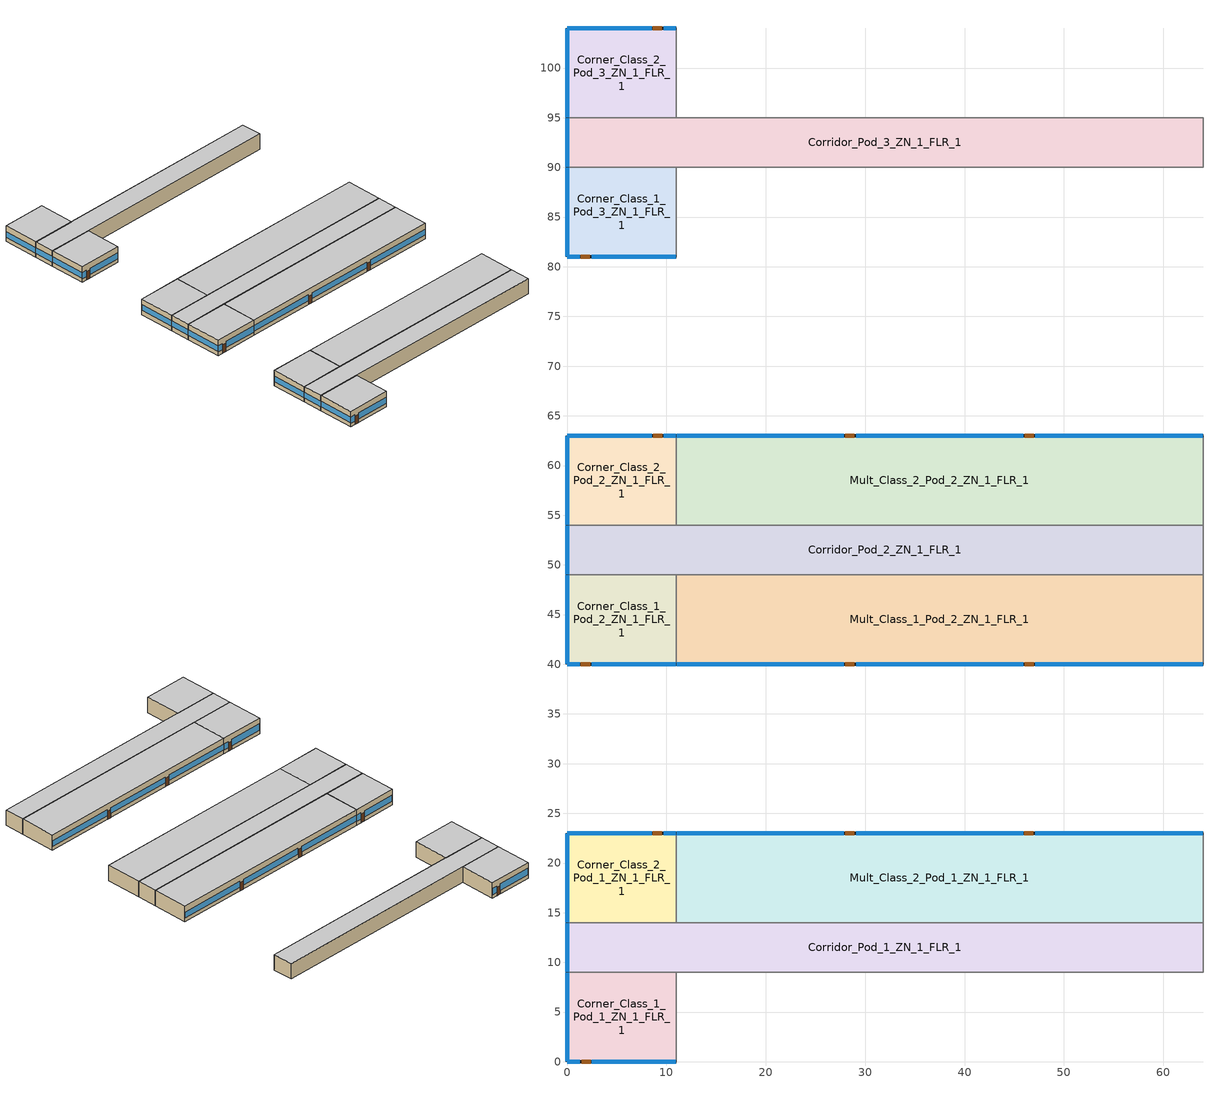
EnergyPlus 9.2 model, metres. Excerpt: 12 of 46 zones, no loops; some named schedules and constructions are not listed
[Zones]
Corner_Class_1_Pod_1_ZN_1_FLR_1
 floor ground (Corner_Class_1_Pod_1_ZN_1_FLR_1_Floor_Ffactor-en-std-replaceme-res-replaceme): 0,9 11,9 11,0 0,0 z0
 wall outside (ext-wall-en-std-replaceme-res-replaceme): 0,9 0,0 11,0 z0:4
 wall to Mult_Class_1_Pod_1_ZN_1_FLR_1 (int-wall-en-std-replaceme-res-replaceme): 11,0 11,9 z0:4
 wall to Corridor_Pod_1_ZN_1_FLR_1 (int-wall-en-std-replaceme-res-replaceme): 11,9 0,9 z0:4
 window (ext-window-en-std-replaceme): 0.05,0 1.27,0 / 2.49,0 10.95,0 z0.92:2.51; 0,8.95 0,0.05 z1.1:2.52
 door (ext-door-en-std-replaceme): 1.46,0 2.37,0 z0:2.13
 ceiling to Corner_Class_1_Pod_1_ZN_1_FLR_2 (int-ceiling-en-std-replaceme-res-replaceme): 0,0 11,0 11,9 0,9 z4
Corridor_Pod_1_ZN_1_FLR_1
 floor ground (Corridor_Pod_1_ZN_1_FLR_1_Floor_Ffactor-en-std-replaceme-res-replaceme): 0,14 64,14 64,9 0,9 z0
 wall outside (ext-wall-en-std-replaceme-res-replaceme): 0,14 0,9 z0:4
 wall to Mult_Class_1_Pod_1_ZN_1_FLR_1 (int-wall-en-std-replaceme-res-replaceme): 11,9 64,9 z0:4
 wall to Lobby_ZN_1_FLR_1 (int-wall-en-std-replaceme-res-replaceme): 64,9 64,14 z0:4
 wall to Mult_Class_2_Pod_1_ZN_1_FLR_1 (int-wall-en-std-replaceme-res-replaceme): 64,14 11,14 z0:4
 wall to Corner_Class_2_Pod_1_ZN_1_FLR_1 (int-wall-en-std-replaceme-res-replaceme): 11,14 0,14 z0:4
 window (ext-window-en-std-replaceme): 0,13.95 0,9.05 z1.1:2.53
 ceiling to Corridor_Pod_1_ZN_1_FLR_2 (int-ceiling-en-std-replaceme-res-replaceme): 0,9 64,9 64,14 0,14 z4
Corner_Class_2_Pod_1_ZN_1_FLR_1
 floor ground (Corner_Class_2_Pod_1_ZN_1_FLR_1_Floor_Ffactor-en-std-replaceme-res-replaceme): 0,23 11,23 11,14 0,14 z0
 wall outside (ext-wall-en-std-replaceme-res-replaceme): 11,23 0,23 0,14 z0:4
 wall to Mult_Class_2_Pod_1_ZN_1_FLR_1 (int-wall-en-std-replaceme-res-replaceme): 11,14 11,23 z0:4
 window (ext-window-en-std-replaceme): 0,22.95 0,14.05 z1.1:2.52; 10.95,23 9.73,23 / 8.51,23 0.05,23 z0.92:2.51
 door (ext-door-en-std-replaceme): 9.53,23 8.62,23 z0:2.13
 ceiling to Corner_Class_2_Pod_1_ZN_1_FLR_2 (int-ceiling-en-std-replaceme-res-replaceme): 0,14 11,14 11,23 0,23 z4
Mult_Class_2_Pod_1_ZN_1_FLR_1
 floor ground (Mult_Class_2_Pod_1_ZN_1_FLR_1_Floor_Ffactor-en-std-replaceme-res-replaceme): 11,23 64,23 64,14 11,14 z0
 wall outside (ext-wall-en-std-replaceme-res-replaceme): 64,23 11,23 z0:4
 wall to Main_Corridor_ZN_1_FLR_1 (int-wall-en-std-replaceme-res-replaceme): 64,14 64,23 z0:4
 window (ext-window-en-std-replaceme): 63.95,23 47.13,23 / 45.91,23 29.09,23 / 27.87,23 11.05,23 z1.03:2.5
 door (ext-door-en-std-replaceme): 46.93,23 46.01,23 / 28.91,23 28,23 z0:2.13
 ceiling to Mult_Class_2_Pod_1_ZN_1_FLR_2 (int-ceiling-en-std-replaceme-res-replaceme): 11,14 64,14 64,23 11,23 z4
Corner_Class_1_Pod_2_ZN_1_FLR_1
 floor ground (Corner_Class_1_Pod_2_ZN_1_FLR_1_Floor_Ffactor-en-std-replaceme-res-replaceme): 0,49 11,49 11,40 0,40 z0
 wall outside (ext-wall-en-std-replaceme-res-replaceme): 0,49 0,40 11,40 z0:4
 wall to Mult_Class_1_Pod_2_ZN_1_FLR_1 (int-wall-en-std-replaceme-res-replaceme): 11,40 11,49 z0:4
 wall to Corridor_Pod_2_ZN_1_FLR_1 (int-wall-en-std-replaceme-res-replaceme): 11,49 0,49 z0:4
 window (ext-window-en-std-replaceme): 0,48.95 0,40.05 z1.1:2.52; 0.05,40 1.27,40 / 2.49,40 10.95,40 z0.92:2.51
 door (ext-door-en-std-replaceme): 1.41,40 2.32,40 z0:2.13
 ceiling to Corner_Class_1_Pod_2_ZN_1_FLR_2 (int-ceiling-en-std-replaceme-res-replaceme): 0,40 11,40 11,49 0,49 z4
Mult_Class_1_Pod_2_ZN_1_FLR_1
 floor ground (Mult_Class_1_Pod_2_ZN_1_FLR_1_Floor_Ffactor-en-std-replaceme-res-replaceme): 11,49 64,49 64,40 11,40 z0
 wall outside (ext-wall-en-std-replaceme-res-replaceme): 11,40 64,40 z0:4
 wall to Main_Corridor_ZN_1_FLR_1 (int-wall-en-std-replaceme-res-replaceme): 64,40 64,49 z0:4
 wall to Corridor_Pod_2_ZN_1_FLR_1 (int-wall-en-std-replaceme-res-replaceme): 64,49 11,49 z0:4
 window (ext-window-en-std-replaceme): 11.05,40 27.87,40 / 29.09,40 45.91,40 / 47.13,40 63.95,40 z1.03:2.5
 door (ext-door-en-std-replaceme): 28,40 28.92,40 / 46.06,40 46.97,40 z0:2.13
 ceiling to Mult_Class_1_Pod_2_ZN_1_FLR_2 (int-ceiling-en-std-replaceme-res-replaceme): 11,40 64,40 64,49 11,49 z4
Corridor_Pod_2_ZN_1_FLR_1
 floor ground (Corridor_Pod_2_ZN_1_FLR_1_Floor_Ffactor-en-std-replaceme-res-replaceme): 0,54 64,54 64,49 0,49 z0
 wall outside (ext-wall-en-std-replaceme-res-replaceme): 0,54 0,49 z0:4
 wall to Main_Corridor_ZN_1_FLR_1 (int-wall-en-std-replaceme-res-replaceme): 64,49 64,54 z0:4
 wall to Mult_Class_2_Pod_2_ZN_1_FLR_1 (int-wall-en-std-replaceme-res-replaceme): 64,54 11,54 z0:4
 wall to Corner_Class_2_Pod_2_ZN_1_FLR_1 (int-wall-en-std-replaceme-res-replaceme): 11,54 0,54 z0:4
 window (ext-window-en-std-replaceme): 0,53.95 0,49.05 z1.1:2.53
 ceiling to Corridor_Pod_2_ZN_1_FLR_2 (int-ceiling-en-std-replaceme-res-replaceme): 0,49 64,49 64,54 0,54 z4
Corner_Class_2_Pod_2_ZN_1_FLR_1
 floor ground (Corner_Class_2_Pod_2_ZN_1_FLR_1_Floor_Ffactor-en-std-replaceme-res-replaceme): 0,63 11,63 11,54 0,54 z0
 wall outside (ext-wall-en-std-replaceme-res-replaceme): 11,63 0,63 0,54 z0:4
 wall to Mult_Class_2_Pod_2_ZN_1_FLR_1 (int-wall-en-std-replaceme-res-replaceme): 11,54 11,63 z0:4
 window (ext-window-en-std-replaceme): 0,62.95 0,54.05 z1.1:2.52; 10.95,63 9.73,63 / 8.51,63 0.05,63 z0.92:2.51
 door (ext-door-en-std-replaceme): 9.57,63 8.65,63 z0:2.13
 ceiling to Corner_Class_2_Pod_2_ZN_1_FLR_2 (int-ceiling-en-std-replaceme-res-replaceme): 0,54 11,54 11,63 0,63 z4
Mult_Class_2_Pod_2_ZN_1_FLR_1
 floor ground (Mult_Class_2_Pod_2_ZN_1_FLR_1_Floor_Ffactor-en-std-replaceme-res-replaceme): 11,63 64,63 64,54 11,54 z0
 wall outside (ext-wall-en-std-replaceme-res-replaceme): 64,63 11,63 z0:4
 wall to Main_Corridor_ZN_1_FLR_1 (int-wall-en-std-replaceme-res-replaceme): 64,54 64,63 z0:4
 window (ext-window-en-std-replaceme): 63.95,63 47.13,63 / 27.87,63 11.05,63 / 45.91,63 29.09,63 z1.03:2.5
 door (ext-door-en-std-replaceme): 46.97,63 46.06,63 / 28.89,63 27.98,63 z0:2.13
 ceiling to Mult_Class_2_Pod_2_ZN_1_FLR_2 (int-ceiling-en-std-replaceme-res-replaceme): 11,54 64,54 64,63 11,63 z4
Corner_Class_1_Pod_3_ZN_1_FLR_1
 floor ground (Corner_Class_1_Pod_3_ZN_1_FLR_1_Floor_Ffactor-en-std-replaceme-res-replaceme): 0,90 11,90 11,81 0,81 z0
 wall outside (ext-wall-en-std-replaceme-res-replaceme): 0,90 0,81 11,81 z0:4
 wall to Mult_Class_1_Pod_3_ZN_1_FLR_1 (int-wall-en-std-replaceme-res-replaceme): 11,81 11,90 z0:4
 wall to Corridor_Pod_3_ZN_1_FLR_1 (int-wall-en-std-replaceme-res-replaceme): 11,90 0,90 z0:4
 window (ext-window-en-std-replaceme): 0,89.95 0,81.05 z1.1:2.52; 0.05,81 1.27,81 / 2.49,81 10.95,81 z0.92:2.51
 door (ext-door-en-std-replaceme): 1.4,81 2.31,81 z0:2.13
 ceiling to Corner_Class_1_Pod_3_ZN_1_FLR_2 (int-ceiling-en-std-replaceme-res-replaceme): 0,81 11,81 11,90 0,90 z4
Corridor_Pod_3_ZN_1_FLR_1
 floor ground (Corridor_Pod_3_ZN_1_FLR_1_Floor_Ffactor-en-std-replaceme-res-replaceme): 0,95 64,95 64,90 0,90 z0
 wall outside (ext-wall-en-std-replaceme-res-replaceme): 0,95 0,90 z0:4
 wall to Mult_Class_1_Pod_3_ZN_1_FLR_1 (int-wall-en-std-replaceme-res-replaceme): 11,90 64,90 z0:4
 wall to Bathrooms_ZN_1_FLR_1 (int-wall-en-std-replaceme-res-replaceme): 64,90 64,95 z0:4
 wall to Mult_Class_2_Pod_3_ZN_1_FLR_1 (int-wall-en-std-replaceme-res-replaceme): 64,95 11,95 z0:4
 wall to Corner_Class_2_Pod_3_ZN_1_FLR_1 (int-wall-en-std-replaceme-res-replaceme): 11,95 0,95 z0:4
 window (ext-window-en-std-replaceme): 0,94.95 0,90.05 z1.1:2.53
 ceiling to Corridor_Pod_3_ZN_1_FLR_2 (int-ceiling-en-std-replaceme-res-replaceme): 0,90 64,90 64,95 0,95 z4
Corner_Class_2_Pod_3_ZN_1_FLR_1
 floor ground (Corner_Class_2_Pod_3_ZN_1_FLR_1_Floor_Ffactor-en-std-replaceme-res-replaceme): 0,104 11,104 11,95 0,95 z0
 wall outside (ext-wall-en-std-replaceme-res-replaceme): 11,104 0,104 0,95 z0:4
 wall to Mult_Class_2_Pod_3_ZN_1_FLR_1 (int-wall-en-std-replaceme-res-replaceme): 11,95 11,104 z0:4
 window (ext-window-en-std-replaceme): 0,103.95 0,95.05 z1.1:2.52; 10.95,104 9.73,104 / 8.51,104 0.05,104 z0.92:2.51
 door (ext-door-en-std-replaceme): 9.55,104 8.64,104 z0:2.13
 ceiling to Corner_Class_2_Pod_3_ZN_1_FLR_2 (int-ceiling-en-std-replaceme-res-replaceme): 0,95 11,95 11,104 0,104 z4
[Building]
SchoolSecondary-en-standard-RES0: North Axis=0; Terrain=City; Loads Convergence Tolerance Value=0.04; Temperature Convergence Tolerance Value=0.2; Solar Distribution=FullInteriorAndExterior; Maximum Number of Warmup Days=25; Minimum Number of Warmup Days=6
[Site:Location]
New.York-John.F.Kennedy.Intl.AP_NY_USA WMO=744860: Latitude=40.66; Longitude=-73.8; Time Zone=-5; Elevation=7
[SizingPeriod:DesignDay] Day of Month=21; DryBulb Temperature Range Modifier Type=DefaultMultipliers; Humidity Condition Type=Wetbulb; Barometric Pressure=101241; Rain Indicator=No; Snow Indicator=No; Daylight Saving Time Indicator=No
Name | Month | Day Type | Maximum DryBulb Temperature | Daily DryBulb Temperature Range | Wetbulb or DewPoint at Maximum DryBulb | Wind Speed | Wind Direction | Solar Model Indicator | Sky Clearness | ASHRAE Clear Sky Optical Depth for Beam Irradiance taub | ASHRAE Clear Sky Optical Depth for Diffuse Irradiance taud
New.York-John.F.Kennedy.Intl.AP_NY_USA Ann Htg 99.6% Condns DB | 1 | WinterDesignDay | -10.7 | 0 | -10.7 | 7.5 | 320 | ASHRAEClearSky | 0
New.York-John.F.Kennedy.Intl.AP_NY_USA Ann Clg .4% Condns DB=>MWB | 7 | SummerDesignDay | 32.1 | 7.4 | 23.1 | 5.6 | 230 | ASHRAETau |  | 0.541 | 1.8
[Site:GroundTemperature:FCfactorMethod]
January Ground Temperature=14; February Ground Temperature=7.3; March Ground Temperature=3.3; April Ground Temperature=1.2; May Ground Temperature=-0.2; June Ground Temperature=5.6; July Ground Temperature=10.9; August Ground Temperature=16.1; September Ground Temperature=21.7; October Ground Temperature=25; November Ground Temperature=24.8; December Ground Temperature=19.9
[Site:WaterMainsTemperature]
Calculation Method=CORRELATION; Annual Average Outdoor Air Temperature=12.4667; Maximum Difference In Monthly Average Outdoor Air Temperatures=25.2
[Material]
Std Wood 6inch-en-efficient: Roughness=MediumSmooth; Thickness=0.15; Conductivity=0.12; Density=540; Specific Heat=1210; Thermal Absorptance=0.9; Solar Absorptance=0.7; Visible Absorptance=0.7
[Construction]
InteriorFurnishings: Std Wood 6inch-en-efficient
[Zone] Type=1; Multiplier=1; Ceiling Height=4; Floor Area=autocalculate; Part of Total Floor Area=Yes
Name | Volume
Corner_Class_1_Pod_1_ZN_1_FLR_1; Corner_Class_2_Pod_1_ZN_1_FLR_1; Corner_Class_1_Pod_2_ZN_1_FLR_1; Corner_Class_2_Pod_2_ZN_1_FLR_1; Corner_Class_1_Pod_3_ZN_1_FLR_1; Corner_Class_2_Pod_3_ZN_1_FLR_1 | 396
Corridor_Pod_1_ZN_1_FLR_1; Corridor_Pod_2_ZN_1_FLR_1; Corridor_Pod_3_ZN_1_FLR_1 | 1280
Mult_Class_2_Pod_1_ZN_1_FLR_1; Mult_Class_1_Pod_2_ZN_1_FLR_1; Mult_Class_2_Pod_2_ZN_1_FLR_1 | 1908
[InternalMass] Construction=InteriorFurnishings
Name | Zone or ZoneList | Surface Area
Corner_Class_1_Pod_1_ZN_1_FLR_1_InternalMass_1 | Corner_Class_1_Pod_1_ZN_1_FLR_1 | 198
Corridor_Pod_1_ZN_1_FLR_1_InternalMass_1 | Corridor_Pod_1_ZN_1_FLR_1 | 640
Corner_Class_2_Pod_1_ZN_1_FLR_1_InternalMass_1 | Corner_Class_2_Pod_1_ZN_1_FLR_1 | 198
Mult_Class_2_Pod_1_ZN_1_FLR_1_InternalMass_1 | Mult_Class_2_Pod_1_ZN_1_FLR_1 | 954
Corner_Class_1_Pod_2_ZN_1_FLR_1_InternalMass_1 | Corner_Class_1_Pod_2_ZN_1_FLR_1 | 198
Mult_Class_1_Pod_2_ZN_1_FLR_1_InternalMass_1 | Mult_Class_1_Pod_2_ZN_1_FLR_1 | 954
Corridor_Pod_2_ZN_1_FLR_1_InternalMass_1 | Corridor_Pod_2_ZN_1_FLR_1 | 640
Corner_Class_2_Pod_2_ZN_1_FLR_1_InternalMass_1 | Corner_Class_2_Pod_2_ZN_1_FLR_1 | 198
Mult_Class_2_Pod_2_ZN_1_FLR_1_InternalMass_1 | Mult_Class_2_Pod_2_ZN_1_FLR_1 | 954
Corner_Class_1_Pod_3_ZN_1_FLR_1_InternalMass_1 | Corner_Class_1_Pod_3_ZN_1_FLR_1 | 198
Corridor_Pod_3_ZN_1_FLR_1_InternalMass_1 | Corridor_Pod_3_ZN_1_FLR_1 | 640
Corner_Class_2_Pod_3_ZN_1_FLR_1_InternalMass_1 | Corner_Class_2_Pod_3_ZN_1_FLR_1 | 198
[People] Number of People Schedule=BLDG_OCC_SCH; Fraction Radiant=0.3; Sensible Heat Fraction=AUTOCALCULATE; Activity Level Schedule=ACTIVITY_SCH; Enable ASHRAE 55 Comfort Warnings=No; Mean Radiant Temperature Calculation Type=ZoneAveraged; Work Efficiency Schedule=WORK_EFF_SCH; Clothing Insulation Calculation Method=ClothingInsulationSchedule; Clothing Insulation Schedule=CLOTHING_SCH; Air Velocity Schedule=AIR_VELO_SCH; Thermal Comfort Model 1 Type=FANGER
Name | Zone or ZoneList | Number of People Calculation Method | Zone Floor Area per Person
Corner_Class_1_Pod_1_ZN_1_FLR_1 | Corner_Class_1_Pod_1_ZN_1_FLR_1 | Area/Person | 2.654
Corridor_Pod_1_ZN_1_FLR_1 | Corridor_Pod_1_ZN_1_FLR_1 | People
Corner_Class_2_Pod_1_ZN_1_FLR_1 | Corner_Class_2_Pod_1_ZN_1_FLR_1 | Area/Person | 2.654
Mult_Class_2_Pod_1_ZN_1_FLR_1 | Mult_Class_2_Pod_1_ZN_1_FLR_1 | Area/Person | 2.654
Corner_Class_1_Pod_2_ZN_1_FLR_1 | Corner_Class_1_Pod_2_ZN_1_FLR_1 | Area/Person | 2.654
Mult_Class_1_Pod_2_ZN_1_FLR_1 | Mult_Class_1_Pod_2_ZN_1_FLR_1 | Area/Person | 2.654
Corridor_Pod_2_ZN_1_FLR_1 | Corridor_Pod_2_ZN_1_FLR_1 | People
Corner_Class_2_Pod_2_ZN_1_FLR_1 | Corner_Class_2_Pod_2_ZN_1_FLR_1 | Area/Person | 2.654
Mult_Class_2_Pod_2_ZN_1_FLR_1 | Mult_Class_2_Pod_2_ZN_1_FLR_1 | Area/Person | 2.654
Corner_Class_1_Pod_3_ZN_1_FLR_1 | Corner_Class_1_Pod_3_ZN_1_FLR_1 | Area/Person | 2.654
Corridor_Pod_3_ZN_1_FLR_1 | Corridor_Pod_3_ZN_1_FLR_1 | People
Corner_Class_2_Pod_3_ZN_1_FLR_1 | Corner_Class_2_Pod_3_ZN_1_FLR_1 | Area/Person | 2.654
[Lights] Design Level Calculation Method=Watts/Area; Return Air Fraction=0; Fraction Radiant=0.37; Fraction Visible=0.2; Fraction Replaceable=1; EndUse Subcategory=LightsWired; Return Air Fraction Calculated from Plenum Temperature=No
Name | Zone or ZoneList | Schedule | Watts per Zone Floor Area
Corner_Class_1_Pod_1_ZN_1_FLR_1_Lights | Corner_Class_1_Pod_1_ZN_1_FLR_1 | BLDG_LIGHT_CLASSROOM_SCH | 7.64238
Corridor_Pod_1_ZN_1_FLR_1_Lights | Corridor_Pod_1_ZN_1_FLR_1 | BLDG_LIGHT_CORRIDOR_SCH | 4.4132
Corner_Class_2_Pod_1_ZN_1_FLR_1_Lights | Corner_Class_2_Pod_1_ZN_1_FLR_1 | BLDG_LIGHT_CLASSROOM_SCH | 7.64238
Mult_Class_2_Pod_1_ZN_1_FLR_1_Lights | Mult_Class_2_Pod_1_ZN_1_FLR_1 | BLDG_LIGHT_CLASSROOM_SCH | 7.64238
Corner_Class_1_Pod_2_ZN_1_FLR_1_Lights | Corner_Class_1_Pod_2_ZN_1_FLR_1 | BLDG_LIGHT_CLASSROOM_SCH | 7.64238
Mult_Class_1_Pod_2_ZN_1_FLR_1_Lights | Mult_Class_1_Pod_2_ZN_1_FLR_1 | BLDG_LIGHT_CLASSROOM_SCH | 7.64238
Corridor_Pod_2_ZN_1_FLR_1_Lights | Corridor_Pod_2_ZN_1_FLR_1 | BLDG_LIGHT_CORRIDOR_SCH | 4.4132
Corner_Class_2_Pod_2_ZN_1_FLR_1_Lights | Corner_Class_2_Pod_2_ZN_1_FLR_1 | BLDG_LIGHT_CLASSROOM_SCH | 7.64238
Mult_Class_2_Pod_2_ZN_1_FLR_1_Lights | Mult_Class_2_Pod_2_ZN_1_FLR_1 | BLDG_LIGHT_CLASSROOM_SCH | 7.64238
Corner_Class_1_Pod_3_ZN_1_FLR_1_Lights | Corner_Class_1_Pod_3_ZN_1_FLR_1 | BLDG_LIGHT_CLASSROOM_SCH | 7.64238
Corridor_Pod_3_ZN_1_FLR_1_Lights | Corridor_Pod_3_ZN_1_FLR_1 | BLDG_LIGHT_CORRIDOR_SCH | 4.4132
Corner_Class_2_Pod_3_ZN_1_FLR_1_Lights | Corner_Class_2_Pod_3_ZN_1_FLR_1 | BLDG_LIGHT_CLASSROOM_SCH | 7.64238
[ElectricEquipment] Schedule=BLDG_EQUIP_SCH; Design Level Calculation Method=EquipmentLevel; Fraction Latent=0; Fraction Radiant=0.5; Fraction Lost=0; EndUse Subcategory=MiscPlug
Name | Zone or ZoneList | Design Level
Corner_Class_1_Pod_1_ZN_1_FLR_1_PlugMisc_Equip | Corner_Class_1_Pod_1_ZN_1_FLR_1 | 990
Corridor_Pod_1_ZN_1_FLR_1_PlugMisc_Equip | Corridor_Pod_1_ZN_1_FLR_1 | 1280
Corner_Class_2_Pod_1_ZN_1_FLR_1_PlugMisc_Equip | Corner_Class_2_Pod_1_ZN_1_FLR_1 | 990
Mult_Class_2_Pod_1_ZN_1_FLR_1_PlugMisc_Equip | Mult_Class_2_Pod_1_ZN_1_FLR_1 | 4770
Corner_Class_1_Pod_2_ZN_1_FLR_1_PlugMisc_Equip | Corner_Class_1_Pod_2_ZN_1_FLR_1 | 990
Mult_Class_1_Pod_2_ZN_1_FLR_1_PlugMisc_Equip | Mult_Class_1_Pod_2_ZN_1_FLR_1 | 4770
Corridor_Pod_2_ZN_1_FLR_1_PlugMisc_Equip | Corridor_Pod_2_ZN_1_FLR_1 | 1280
Corner_Class_2_Pod_2_ZN_1_FLR_1_PlugMisc_Equip | Corner_Class_2_Pod_2_ZN_1_FLR_1 | 990
Mult_Class_2_Pod_2_ZN_1_FLR_1_PlugMisc_Equip | Mult_Class_2_Pod_2_ZN_1_FLR_1 | 4770
Corner_Class_1_Pod_3_ZN_1_FLR_1_PlugMisc_Equip | Corner_Class_1_Pod_3_ZN_1_FLR_1 | 990
Corridor_Pod_3_ZN_1_FLR_1_PlugMisc_Equip | Corridor_Pod_3_ZN_1_FLR_1 | 1280
Corner_Class_2_Pod_3_ZN_1_FLR_1_PlugMisc_Equip | Corner_Class_2_Pod_3_ZN_1_FLR_1 | 990
[Daylighting:Controls] Daylighting Method=SplitFlux; Lighting Control Type=Continuousoff; Minimum Input Power Fraction for Continuous or ContinuousOff Dimming Control=0.2; Minimum Light Output Fraction for Continuous or ContinuousOff Dimming Control=0.2; Number of Stepped Control Steps=3; Probability Lighting will be Reset When Needed in Manual Stepped Control=1; Maximum Allowable Discomfort Glare Index=22; Illuminance Setpoint at Reference Point 1=377; Illuminance Setpoint at Reference Point 2=377
Name | Zone | Glare Calculation Daylighting Reference Point | Glare Calculation Azimuth Angle of View Direction Clockwise from Zone yAxis | Daylighting Reference Point 1 | Fraction of Zone Controlled by Reference Point 1 | Daylighting Reference Point 2 | Fraction of Zone Controlled by Reference Point 2
Corner_Class_1_Pod_1_ZN_1_FLR_1_DaylCtrl | Corner_Class_1_Pod_1_ZN_1_FLR_1 | Corner_Class_1_Pod_1_ZN_1_FLR_1_DaylRefPt1 | 180 | Corner_Class_1_Pod_1_ZN_1_FLR_1_DaylRefPt1 | 0.56 | Corner_Class_1_Pod_1_ZN_1_FLR_1_DaylRefPt2 | 0.2
Corner_Class_2_Pod_1_ZN_1_FLR_1_DaylCtrl | Corner_Class_2_Pod_1_ZN_1_FLR_1 | Corner_Class_2_Pod_1_ZN_1_FLR_1_DaylRefPt1 | 270 | Corner_Class_2_Pod_1_ZN_1_FLR_1_DaylRefPt1 | 0.56 | Corner_Class_2_Pod_1_ZN_1_FLR_1_DaylRefPt2 | 0.2
Mult_Class_2_Pod_1_ZN_1_FLR_1_DaylCtrl | Mult_Class_2_Pod_1_ZN_1_FLR_1 | Mult_Class_2_Pod_1_ZN_1_FLR_1_DaylRefPt1 | 0 | Mult_Class_2_Pod_1_ZN_1_FLR_1_DaylRefPt1 | 0.28 | Mult_Class_2_Pod_1_ZN_1_FLR_1_DaylRefPt2 | 0.28
Corner_Class_1_Pod_2_ZN_1_FLR_1_DaylCtrl | Corner_Class_1_Pod_2_ZN_1_FLR_1 | Corner_Class_1_Pod_2_ZN_1_FLR_1_DaylRefPt1 | 180 | Corner_Class_1_Pod_2_ZN_1_FLR_1_DaylRefPt1 | 0.56 | Corner_Class_1_Pod_2_ZN_1_FLR_1_DaylRefPt2 | 0.2
Mult_Class_1_Pod_2_ZN_1_FLR_1_DaylCtrl | Mult_Class_1_Pod_2_ZN_1_FLR_1 | Mult_Class_1_Pod_2_ZN_1_FLR_1_DaylRefPt1 | 180 | Mult_Class_1_Pod_2_ZN_1_FLR_1_DaylRefPt1 | 0.28 | Mult_Class_1_Pod_2_ZN_1_FLR_1_DaylRefPt2 | 0.28
Corner_Class_2_Pod_2_ZN_1_FLR_1_DaylCtrl | Corner_Class_2_Pod_2_ZN_1_FLR_1 | Corner_Class_2_Pod_2_ZN_1_FLR_1_DaylRefPt1 | 270 | Corner_Class_2_Pod_2_ZN_1_FLR_1_DaylRefPt1 | 0.56 | Corner_Class_2_Pod_2_ZN_1_FLR_1_DaylRefPt2 | 0.2
Mult_Class_2_Pod_2_ZN_1_FLR_1_DaylCtrl | Mult_Class_2_Pod_2_ZN_1_FLR_1 | Mult_Class_2_Pod_2_ZN_1_FLR_1_DaylRefPt1 | 0 | Mult_Class_2_Pod_2_ZN_1_FLR_1_DaylRefPt1 | 0.28 | Mult_Class_2_Pod_2_ZN_1_FLR_1_DaylRefPt2 | 0.28
Corner_Class_1_Pod_3_ZN_1_FLR_1_DaylCtrl | Corner_Class_1_Pod_3_ZN_1_FLR_1 | Corner_Class_1_Pod_3_ZN_1_FLR_1_DaylRefPt1 | 180 | Corner_Class_1_Pod_3_ZN_1_FLR_1_DaylRefPt1 | 0.56 | Corner_Class_1_Pod_3_ZN_1_FLR_1_DaylRefPt2 | 0.2
Corner_Class_2_Pod_3_ZN_1_FLR_1_DaylCtrl | Corner_Class_2_Pod_3_ZN_1_FLR_1 | Corner_Class_2_Pod_3_ZN_1_FLR_1_DaylRefPt1 | 270 | Corner_Class_2_Pod_3_ZN_1_FLR_1_DaylRefPt1 | 0.56 | Corner_Class_2_Pod_3_ZN_1_FLR_1_DaylRefPt2 | 0.2
[ZoneInfiltration:DesignFlowRate] Schedule=INFIL_SCH_PNNL; Design Flow Rate Calculation Method=Flow/ExteriorArea; Flow per Exterior Surface Area=0.00056896; Constant Term Coefficient=0; Temperature Term Coefficient=0; Velocity Term Coefficient=0.224; Velocity Squared Term Coefficient=0
Name | Zone or ZoneList
Corner_Class_1_Pod_1_ZN_1_FLR_1_Infiltration | Corner_Class_1_Pod_1_ZN_1_FLR_1
Corridor_Pod_1_ZN_1_FLR_1_Infiltration | Corridor_Pod_1_ZN_1_FLR_1
Corner_Class_2_Pod_1_ZN_1_FLR_1_Infiltration | Corner_Class_2_Pod_1_ZN_1_FLR_1
Mult_Class_2_Pod_1_ZN_1_FLR_1_Infiltration | Mult_Class_2_Pod_1_ZN_1_FLR_1
Corner_Class_1_Pod_2_ZN_1_FLR_1_Infiltration | Corner_Class_1_Pod_2_ZN_1_FLR_1
Mult_Class_1_Pod_2_ZN_1_FLR_1_Infiltration | Mult_Class_1_Pod_2_ZN_1_FLR_1
Corridor_Pod_2_ZN_1_FLR_1_Infiltration | Corridor_Pod_2_ZN_1_FLR_1
Corner_Class_2_Pod_2_ZN_1_FLR_1_Infiltration | Corner_Class_2_Pod_2_ZN_1_FLR_1
Mult_Class_2_Pod_2_ZN_1_FLR_1_Infiltration | Mult_Class_2_Pod_2_ZN_1_FLR_1
Corner_Class_1_Pod_3_ZN_1_FLR_1_Infiltration | Corner_Class_1_Pod_3_ZN_1_FLR_1
Corridor_Pod_3_ZN_1_FLR_1_Infiltration | Corridor_Pod_3_ZN_1_FLR_1
Corner_Class_2_Pod_3_ZN_1_FLR_1_Infiltration | Corner_Class_2_Pod_3_ZN_1_FLR_1
[Exterior:Lights] Control Option=AstronomicalClock; EndUse Subcategory=General
Name | Schedule | Design Level
Exterior_Lights_a | Exterior_lighting_schedule_a | 441.8
Exterior_Lights_b | Exterior_lighting_schedule_b_2016 | 2994.5
Exterior_Lights_c | Exterior_lighting_schedule_c_2016 | 2973.7
[HVACTemplate:Thermostat]
Name | Heating Setpoint Schedule | Cooling Setpoint Schedule
dual_thermostat_Corner_Class_1_Pod_1_ZN_1_FLR_1; dual_thermostat_Corner_Class_1_Pod_1_ZN_1_FLR_2; dual_thermostat_Mult_Class_1_Pod_1_ZN_1_FLR_1; dual_thermostat_Mult_Class_1_Pod_1_ZN_1_FLR_2; dual_thermostat_Corridor_Pod_1_ZN_1_FLR_1; dual_thermostat_Corridor_Pod_1_ZN_1_FLR_2; dual_thermostat_Corner_Class_2_Pod_1_ZN_1_FLR_1; dual_thermostat_Corner_Class_2_Pod_1_ZN_1_FLR_2; dual_thermostat_Mult_Class_2_Pod_1_ZN_1_FLR_1; dual_thermostat_Mult_Class_2_Pod_1_ZN_1_FLR_2; dual_thermostat_Corner_Class_1_Pod_2_ZN_1_FLR_1; dual_thermostat_Corner_Class_1_Pod_2_ZN_1_FLR_2; dual_thermostat_Mult_Class_1_Pod_2_ZN_1_FLR_1; dual_thermostat_Mult_Class_1_Pod_2_ZN_1_FLR_2; dual_thermostat_Corridor_Pod_2_ZN_1_FLR_1; dual_thermostat_Corridor_Pod_2_ZN_1_FLR_2; dual_thermostat_Corner_Class_2_Pod_2_ZN_1_FLR_1; dual_thermostat_Corner_Class_2_Pod_2_ZN_1_FLR_2; dual_thermostat_Mult_Class_2_Pod_2_ZN_1_FLR_1; dual_thermostat_Mult_Class_2_Pod_2_ZN_1_FLR_2; dual_thermostat_Corner_Class_1_Pod_3_ZN_1_FLR_1; dual_thermostat_Corner_Class_1_Pod_3_ZN_1_FLR_2; dual_thermostat_Mult_Class_1_Pod_3_ZN_1_FLR_1; dual_thermostat_Mult_Class_1_Pod_3_ZN_1_FLR_2; dual_thermostat_Corridor_Pod_3_ZN_1_FLR_1; dual_thermostat_Corridor_Pod_3_ZN_1_FLR_2; dual_thermostat_Corner_Class_2_Pod_3_ZN_1_FLR_1; dual_thermostat_Corner_Class_2_Pod_3_ZN_1_FLR_2; dual_thermostat_Mult_Class_2_Pod_3_ZN_1_FLR_1; dual_thermostat_Mult_Class_2_Pod_3_ZN_1_FLR_2; dual_thermostat_Main_Corridor_ZN_1_FLR_1; dual_thermostat_Main_Corridor_ZN_1_FLR_2; dual_thermostat_Lobby_ZN_1_FLR_1; dual_thermostat_Lobby_ZN_1_FLR_2; dual_thermostat_Gym_ZN_1_FLR_1; dual_thermostat_Aux_Gym_ZN_1_FLR_1; dual_thermostat_Auditorium_ZN_1_FLR_1; dual_thermostat_Kitchen_ZN_1_FLR_1; dual_thermostat_LIBRARY_MEDIA_CENTER_ZN_1_FLR_2; dual_thermostat_Cafeteria_ZN_1_FLR_1 | HTGSETP_SCH_YES_OPTIMUM | CLGSETP_SCH_YES_OPTIMUM
dual_thermostat_Bathrooms_ZN_1_FLR_1; dual_thermostat_Bathrooms_ZN_1_FLR_2; dual_thermostat_Mech_ZN_1_FLR_1; dual_thermostat_Mech_ZN_1_FLR_2 | HTGSETP_SCH_Setback | CLGSETP_SCH_setup
dual_thermostat_Offices_ZN_1_FLR_1; dual_thermostat_Offices_ZN_1_FLR_2 | HTGSETP_SCH_YES_OPTIMUM_w_SB | CLGSETP_SCH_YES_OPTIMUM_w_SB
[HVACTemplate:Zone:IdealLoadsAirSystem] System Availability Schedule=ALWAYS_ON; Maximum Heating Supply Air Temperature=40; Minimum Cooling Supply Air Temperature=12.8; Maximum Heating Supply Air Humidity Ratio=0.008; Minimum Cooling Supply Air Humidity Ratio=0.0085; Heating Limit=LimitFlowRateAndCapacity; Maximum Heating Air Flow Rate=autosize; Maximum Sensible Heating Capacity=autosize; Cooling Limit=LimitFlowRateAndCapacity; Maximum Cooling Air Flow Rate=autosize; Maximum Total Cooling Capacity=autosize; Heating Availability Schedule=ALWAYS_ON; Cooling Availability Schedule=ALWAYS_ON; Dehumidification Control Type=None; Cooling Sensible Heat Ratio=0.7; Humidification Control Type=None; Humidification Setpoint=65; Outdoor Air Method=Flow/Area; Outdoor Air Flow Rate per Person=0.00944; Outdoor Air Flow Rate per Zone=0; Demand Controlled Ventilation Type=None; Outdoor Air Economizer Type=DifferentialEnthalpy; Heat Recovery Type=None; Sensible Heat Recovery Effectiveness=0.7; Latent Heat Recovery Effectiveness=0.65
Name | Template Thermostat | Outdoor Air Flow Rate per Zone Floor Area
Corner_Class_1_Pod_1_ZN_1_FLR_1 | dual_thermostat_Corner_Class_1_Pod_1_ZN_1_FLR_1 | 0.00238745
Corridor_Pod_1_ZN_1_FLR_1 | dual_thermostat_Corridor_Pod_1_ZN_1_FLR_1 | 0.000304781
Corner_Class_2_Pod_1_ZN_1_FLR_1 | dual_thermostat_Corner_Class_2_Pod_1_ZN_1_FLR_1 | 0.00238745
Mult_Class_2_Pod_1_ZN_1_FLR_1 | dual_thermostat_Mult_Class_2_Pod_1_ZN_1_FLR_1 | 0.00238745
Corner_Class_1_Pod_2_ZN_1_FLR_1 | dual_thermostat_Corner_Class_1_Pod_2_ZN_1_FLR_1 | 0.00238745
Mult_Class_1_Pod_2_ZN_1_FLR_1 | dual_thermostat_Mult_Class_1_Pod_2_ZN_1_FLR_1 | 0.00238745
Corridor_Pod_2_ZN_1_FLR_1 | dual_thermostat_Corridor_Pod_2_ZN_1_FLR_1 | 0.000304781
Corner_Class_2_Pod_2_ZN_1_FLR_1 | dual_thermostat_Corner_Class_2_Pod_2_ZN_1_FLR_1 | 0.00238745
Mult_Class_2_Pod_2_ZN_1_FLR_1 | dual_thermostat_Mult_Class_2_Pod_2_ZN_1_FLR_1 | 0.00238745
Corner_Class_1_Pod_3_ZN_1_FLR_1 | dual_thermostat_Corner_Class_1_Pod_3_ZN_1_FLR_1 | 0.00238745
Corridor_Pod_3_ZN_1_FLR_1 | dual_thermostat_Corridor_Pod_3_ZN_1_FLR_1 | 0.000304781
Corner_Class_2_Pod_3_ZN_1_FLR_1 | dual_thermostat_Corner_Class_2_Pod_3_ZN_1_FLR_1 | 0.00238745
[EnergyManagementSystem:Sensor]
Name | OutputVariable or OutputMeter | OutputVariable or OutputMeter Index Key
Facility_Int_LTG | InteriorLights:Electricity
OAT_F | Site Outdoor Air Drybulb Temperature
OAT | Site Outdoor Air Drybulb Temperature | Environment
ActualOccupancy | Schedule Value | Offices Binary Occupancy
cCL1_Pod_1_ZN_1_FLR_1_LSr | Zone Lights Electric Power | Corner_Class_1_Pod_1_ZN_1_FLR_1
cCL1_Pod_1_ZN_1_FLR_1_OSr; cPOD1_ZN_1_FLR_1_OSr; cPOD2_ZN_1_FLR_1_OSr; cPOD3_ZN_1_FLR_1_OSr; Main_Corridor_ZN_1_FLR_1_OSr; Lobby_ZN_1_FLR_1_OSr; Mech_ZN_1_FLR_1_OSr; BATHROOMS_ZN_1_FLR_1_OSr | People Occupant Count | Corner_Class_1_Pod_1_ZN_1_FLR_1
cPOD1_ZN_1_FLR_1_LSr | Zone Lights Electric Power | Corridor_Pod_1_ZN_1_FLR_1
cCL2_Pod_1_ZN_1_FLR_1_LSr | Zone Lights Electric Power | Corner_Class_2_Pod_1_ZN_1_FLR_1
cCL2_Pod_1_ZN_1_FLR_1_OSr | People Occupant Count | Corner_Class_2_Pod_1_ZN_1_FLR_1
mCl2_Pod_1_ZN_1_FLR_1_LSr | Zone Lights Electric Power | Mult_Class_2_Pod_1_ZN_1_FLR_1
mCl2_Pod_1_ZN_1_FLR_1_OSr | People Occupant Count | Mult_Class_2_Pod_1_ZN_1_FLR_1
cCL1_Pod_2_ZN_1_FLR_1_LSr | Zone Lights Electric Power | Corner_Class_1_Pod_2_ZN_1_FLR_1
cCL1_Pod_2_ZN_1_FLR_1_OSr | People Occupant Count | Corner_Class_1_Pod_2_ZN_1_FLR_1
mCl1_Pod_2_ZN_1_FLR_1_LSr | Zone Lights Electric Power | Mult_Class_1_Pod_2_ZN_1_FLR_1
mCl1_Pod_2_ZN_1_FLR_1_OSr | People Occupant Count | Mult_Class_1_Pod_2_ZN_1_FLR_1
cPOD2_ZN_1_FLR_1_LSr | Zone Lights Electric Power | Corridor_Pod_2_ZN_1_FLR_1
cCL2_Pod_2_ZN_1_FLR_1_LSr | Zone Lights Electric Power | Corner_Class_2_Pod_2_ZN_1_FLR_1
cCL2_Pod_2_ZN_1_FLR_1_OSr | People Occupant Count | Corner_Class_2_Pod_2_ZN_1_FLR_1
mCl2_Pod_2_ZN_1_FLR_1_LSr | Zone Lights Electric Power | Mult_Class_2_Pod_2_ZN_1_FLR_1
mCl2_Pod_2_ZN_1_FLR_1_OSr | People Occupant Count | Mult_Class_2_Pod_2_ZN_1_FLR_1
cCL1_Pod_3_ZN_1_FLR_1_LSr | Zone Lights Electric Power | Corner_Class_1_Pod_3_ZN_1_FLR_1
cCL1_Pod_3_ZN_1_FLR_1_OSr | People Occupant Count | Corner_Class_1_Pod_3_ZN_1_FLR_1
cPOD3_ZN_1_FLR_1_LSr | Zone Lights Electric Power | Corridor_Pod_3_ZN_1_FLR_1
cCL2_Pod_3_ZN_1_FLR_1_LSr | Zone Lights Electric Power | Corner_Class_2_Pod_3_ZN_1_FLR_1
cCL2_Pod_3_ZN_1_FLR_1_OSr | People Occupant Count | Corner_Class_2_Pod_3_ZN_1_FLR_1
[EnergyManagementSystem:Actuator]
Name | Actuated Component Unique | Actuated Component Type | Actuated Component Control Type
CLGSETP_SCH_Actuator | CLGSETP_SCH_Yes_Optimum | Schedule:Compact | Schedule Value
CLGSETP_SCH_w_SB_Actuator | CLGSETP_SCH_Yes_Optimum_w_SB | Schedule:Compact | Schedule Value
HTGSETP_SCH_Actuator | HTGSETP_SCH_Yes_Optimum | Schedule:Compact | Schedule Value
HTGSETP_SCH_w_SB_Actuator | HTGSETP_SCH_Yes_Optimum_w_SB | Schedule:Compact | Schedule Value
cCL1_Pod_1_ZN_1_FLR_1_LAr | Corner_Class_1_Pod_1_ZN_1_FLR_1_lights | Lights | Electric Power Level
mCl1_Pod_1_ZN_1_FLR_1_LAr | Mult_Class_1_Pod_1_ZN_1_FLR_1_lights | Lights | Electric Power Level
cPOD1_ZN_1_FLR_1_LAr | Corridor_Pod_1_ZN_1_FLR_1_lights | Lights | Electric Power Level
cCL2_Pod_1_ZN_1_FLR_1_LAr | Corner_Class_2_Pod_1_ZN_1_FLR_1_lights | Lights | Electric Power Level
mCl2_Pod_1_ZN_1_FLR_1_LAr | Mult_Class_2_Pod_1_ZN_1_FLR_1_lights | Lights | Electric Power Level
cCL1_Pod_2_ZN_1_FLR_1_LAr | Corner_Class_1_Pod_2_ZN_1_FLR_1_lights | Lights | Electric Power Level
mCl1_Pod_2_ZN_1_FLR_1_LAr | Mult_Class_1_Pod_2_ZN_1_FLR_1_lights | Lights | Electric Power Level
cPOD2_ZN_1_FLR_1_LAr | Corridor_Pod_2_ZN_1_FLR_1_lights | Lights | Electric Power Level
cCL2_Pod_2_ZN_1_FLR_1_LAr | Corner_Class_2_Pod_2_ZN_1_FLR_1_lights | Lights | Electric Power Level
mCl2_Pod_2_ZN_1_FLR_1_LAr | Mult_Class_2_Pod_2_ZN_1_FLR_1_lights | Lights | Electric Power Level
cCL1_Pod_3_ZN_1_FLR_1_LAr | Corner_Class_1_Pod_3_ZN_1_FLR_1_lights | Lights | Electric Power Level
mCl1_Pod_3_ZN_1_FLR_1_LAr | Mult_Class_1_Pod_3_ZN_1_FLR_1_lights | Lights | Electric Power Level
cPOD3_ZN_1_FLR_1_LAr | Corridor_Pod_3_ZN_1_FLR_1_lights | Lights | Electric Power Level
cCL2_Pod_3_ZN_1_FLR_1_LAr | Corner_Class_2_Pod_3_ZN_1_FLR_1_lights | Lights | Electric Power Level
mCl2_Pod_3_ZN_1_FLR_1_LAr | Mult_Class_2_Pod_3_ZN_1_FLR_1_lights | Lights | Electric Power Level
AUX_GYM_ZN_1_FLR_1_LAr | AUX_GYM_ZN_1_FLR_1_lights | Lights | Electric Power Level
AUDITORIUM_ZN_1_FLR_1_LAr | AUDITORIUM_ZN_1_FLR_1_lights | Lights | Electric Power Level
Main_Corridor_ZN_1_FLR_1_LAr | Main_Corridor_ZN_1_FLR_1_lights | Lights | Electric Power Level
Lobby_ZN_1_FLR_1_LAr | Lobby_ZN_1_FLR_1_lights | Lights | Electric Power Level
Mech_ZN_1_FLR_1_LAr | Mech_ZN_1_FLR_1_lights | Lights | Electric Power Level
BATHROOMS_ZN_1_FLR_1_LAr | BATHROOMS_ZN_1_FLR_1_lights | Lights | Electric Power Level
Offices_ZN_1_FLR_1_LAr | Offices_ZN_1_FLR_1_lights | Lights | Electric Power Level
Gym_ZN_1_FLR_1_LAr | Gym_ZN_1_FLR_1_lights | Lights | Electric Power Level
Kitchen_ZN_1_FLR_1_LAr | Kitchen_ZN_1_FLR_1_lights | Lights | Electric Power Level
Cafeteria_ZN_1_FLR_1_LAr | Cafeteria_ZN_1_FLR_1_lights | Lights | Electric Power Level
cCL1_Pod_1_ZN_1_FLR_2_LAr | Corner_Class_1_Pod_1_ZN_1_FLR_2_lights | Lights | Electric Power Level
mCl1_Pod_1_ZN_1_FLR_2_LAr | Mult_Class_1_Pod_1_ZN_1_FLR_2_lights | Lights | Electric Power Level
cPOD1_ZN_1_FLR_2_LAr | Corridor_Pod_1_ZN_1_FLR_2_lights | Lights | Electric Power Level
cCL2_Pod_1_ZN_1_FLR_2_LAr | Corner_Class_2_Pod_1_ZN_1_FLR_2_lights | Lights | Electric Power Level
mCl2_Pod_1_ZN_1_FLR_2_LAr | Mult_Class_2_Pod_1_ZN_1_FLR_2_lights | Lights | Electric Power Level
cCL1_Pod_2_ZN_1_FLR_2_LAr | Corner_Class_1_Pod_2_ZN_1_FLR_2_lights | Lights | Electric Power Level
mCl1_Pod_2_ZN_1_FLR_2_LAr | Mult_Class_1_Pod_2_ZN_1_FLR_2_lights | Lights | Electric Power Level
cPOD2_ZN_1_FLR_2_LAr | Corridor_Pod_2_ZN_1_FLR_2_lights | Lights | Electric Power Level
cCL2_Pod_2_ZN_1_FLR_2_LAr | Corner_Class_2_Pod_2_ZN_1_FLR_2_lights | Lights | Electric Power Level
mCl2_Pod_2_ZN_1_FLR_2_LAr | Mult_Class_2_Pod_2_ZN_1_FLR_2_lights | Lights | Electric Power Level
cCL1_Pod_3_ZN_1_FLR_2_LAr | Corner_Class_1_Pod_3_ZN_1_FLR_2_lights | Lights | Electric Power Level
mCl1_Pod_3_ZN_1_FLR_2_LAr | Mult_Class_1_Pod_3_ZN_1_FLR_2_lights | Lights | Electric Power Level
cPOD3_ZN_1_FLR_2_LAr | Corridor_Pod_3_ZN_1_FLR_2_lights | Lights | Electric Power Level
cCL2_Pod_3_ZN_1_FLR_2_LAr | Corner_Class_2_Pod_3_ZN_1_FLR_2_lights | Lights | Electric Power Level
mCl2_Pod_3_ZN_1_FLR_2_LAr | Mult_Class_2_Pod_3_ZN_1_FLR_2_lights | Lights | Electric Power Level
Main_Corridor_ZN_1_FLR_2_LAr | Main_Corridor_ZN_1_FLR_2_lights | Lights | Electric Power Level
Lobby_ZN_1_FLR_2_LAr | Lobby_ZN_1_FLR_2_lights | Lights | Electric Power Level
Mech_ZN_1_FLR_2_LAr | Mech_ZN_1_FLR_2_lights | Lights | Electric Power Level
BATHROOMS_ZN_1_FLR_2_LAr | BATHROOMS_ZN_1_FLR_2_lights | Lights | Electric Power Level
Offices_ZN_1_FLR_2_LAr | Offices_ZN_1_FLR_2_lights | Lights | Electric Power Level
LMC_ZN_1_FLR_2_LAr | Library_Media_Center_ZN_1_FLR_2_lights | Lights | Electric Power Level
[EnergyManagementSystem:ProgramCallingManager]
Transformer_Load_Prog_Manager: AfterPredictorAfterHVACManagers; Transformer_Load_Prog
BoilerParManager: BeginNewEnvironment; SetBoilerPar
OA_BASED_OPTIMUM_START_EMS_Program Manager: BeginTimestepBeforePredictor; OA_BASED_OPTIMUM_START_EMS_Program
SET_cCL1_Pod_1_ZN_1_FLR_1_Light_EMS_Program_Prog_Manager: BeginTimestepBeforePredictor; SET_cCL1_Pod_1_ZN_1_FLR_1_Light_EMS_Program
SET_mCl1_Pod_1_ZN_1_FLR_1_Light_EMS_Program_Prog_Manager: BeginTimestepBeforePredictor; SET_mCl1_Pod_1_ZN_1_FLR_1_Light_EMS_Program
SET_cPOD1_ZN_1_FLR_1_Light_EMS_Program_Prog_Manager: BeginTimestepBeforePredictor; SET_cPOD1_ZN_1_FLR_1_Light_EMS_Program
SET_cCL2_Pod_1_ZN_1_FLR_1_Light_EMS_Program_Prog_Manager: BeginTimestepBeforePredictor; SET_cCL2_Pod_1_ZN_1_FLR_1_Light_EMS_Program
SET_mCl2_Pod_1_ZN_1_FLR_1_Light_EMS_Program_Prog_Manager: BeginTimestepBeforePredictor; SET_mCl2_Pod_1_ZN_1_FLR_1_Light_EMS_Program
SET_cCL1_Pod_2_ZN_1_FLR_1_Light_EMS_Program_Prog_Manager: BeginTimestepBeforePredictor; SET_cCL1_Pod_2_ZN_1_FLR_1_Light_EMS_Program
SET_mCl1_Pod_2_ZN_1_FLR_1_Light_EMS_Program_Prog_Manager: BeginTimestepBeforePredictor; SET_mCl1_Pod_2_ZN_1_FLR_1_Light_EMS_Program
SET_cPOD2_ZN_1_FLR_1_Light_EMS_Program_Prog_Manager: BeginTimestepBeforePredictor; SET_cPOD2_ZN_1_FLR_1_Light_EMS_Program
SET_cCL2_Pod_2_ZN_1_FLR_1_Light_EMS_Program_Prog_Manager: BeginTimestepBeforePredictor; SET_cCL2_Pod_2_ZN_1_FLR_1_Light_EMS_Program
SET_mCl2_Pod_2_ZN_1_FLR_1_Light_EMS_Program_Prog_Manager: BeginTimestepBeforePredictor; SET_mCl2_Pod_2_ZN_1_FLR_1_Light_EMS_Program
SET_cCL1_Pod_3_ZN_1_FLR_1_Light_EMS_Program_Prog_Manager: BeginTimestepBeforePredictor; SET_cCL1_Pod_3_ZN_1_FLR_1_Light_EMS_Program
SET_mCl1_Pod_3_ZN_1_FLR_1_Light_EMS_Program_Prog_Manager: BeginTimestepBeforePredictor; SET_mCl1_Pod_3_ZN_1_FLR_1_Light_EMS_Program
SET_cPOD3_ZN_1_FLR_1_Light_EMS_Program_Prog_Manager: BeginTimestepBeforePredictor; SET_cPOD3_ZN_1_FLR_1_Light_EMS_Program
SET_cCL2_Pod_3_ZN_1_FLR_1_Light_EMS_Program_Prog_Manager: BeginTimestepBeforePredictor; SET_cCL2_Pod_3_ZN_1_FLR_1_Light_EMS_Program
SET_mCl2_Pod_3_ZN_1_FLR_1_Light_EMS_Program_Prog_Manager: BeginTimestepBeforePredictor; SET_mCl2_Pod_3_ZN_1_FLR_1_Light_EMS_Program
SET_AUX_GYM_ZN_1_FLR_1_Light_EMS_Program_Prog_Manager: BeginTimestepBeforePredictor; SET_AUX_GYM_ZN_1_FLR_1_Light_EMS_Program
SET_AUDITORIUM_ZN_1_FLR_1_Light_EMS_Program_Prog_Manager: BeginTimestepBeforePredictor; SET_AUDITORIUM_ZN_1_FLR_1_Light_EMS_Program
SET_Main_Corridor_ZN_1_FLR_1_Light_EMS_Program_Prog_Manager: BeginTimestepBeforePredictor; SET_Main_Corridor_ZN_1_FLR_1_Light_EMS_Program
SET_Lobby_ZN_1_FLR_1_Light_EMS_Program_Prog_Manager: BeginTimestepBeforePredictor; SET_Lobby_ZN_1_FLR_1_Light_EMS_Program
SET_Mech_ZN_1_FLR_1_Light_EMS_Program_Prog_Manager: BeginTimestepBeforePredictor; SET_Mech_ZN_1_FLR_1_Light_EMS_Program
SET_BATHROOMS_ZN_1_FLR_1_Light_EMS_Program_Prog_Manager: BeginTimestepBeforePredictor; SET_BATHROOMS_ZN_1_FLR_1_Light_EMS_Program
SET_Offices_ZN_1_FLR_1_Light_EMS_Program_Prog_Manager: BeginTimestepBeforePredictor; SET_Offices_ZN_1_FLR_1_Light_EMS_Program
SET_Gym_ZN_1_FLR_1_Light_EMS_Program_Prog_Manager: BeginTimestepBeforePredictor; SET_Gym_ZN_1_FLR_1_Light_EMS_Program
SET_Kitchen_ZN_1_FLR_1_Light_EMS_Program_Prog_Manager: BeginTimestepBeforePredictor; SET_Kitchen_ZN_1_FLR_1_Light_EMS_Program
SET_Cafeteria_ZN_1_FLR_1_Light_EMS_Program_Prog_Manager: BeginTimestepBeforePredictor; SET_Cafeteria_ZN_1_FLR_1_Light_EMS_Program
SET_cCL1_Pod_1_ZN_1_FLR_2_Light_EMS_Program_Prog_Manager: BeginTimestepBeforePredictor; SET_cCL1_Pod_1_ZN_1_FLR_2_Light_EMS_Program
SET_mCl1_Pod_1_ZN_1_FLR_2_Light_EMS_Program_Prog_Manager: BeginTimestepBeforePredictor; SET_mCl1_Pod_1_ZN_1_FLR_2_Light_EMS_Program
SET_cPOD1_ZN_1_FLR_2_Light_EMS_Program_Prog_Manager: BeginTimestepBeforePredictor; SET_cPOD1_ZN_1_FLR_2_Light_EMS_Program
SET_cCL2_Pod_1_ZN_1_FLR_2_Light_EMS_Program_Prog_Manager: BeginTimestepBeforePredictor; SET_cCL2_Pod_1_ZN_1_FLR_2_Light_EMS_Program
SET_mCl2_Pod_1_ZN_1_FLR_2_Light_EMS_Program_Prog_Manager: BeginTimestepBeforePredictor; SET_mCl2_Pod_1_ZN_1_FLR_2_Light_EMS_Program
SET_cCL1_Pod_2_ZN_1_FLR_2_Light_EMS_Program_Prog_Manager: BeginTimestepBeforePredictor; SET_cCL1_Pod_2_ZN_1_FLR_2_Light_EMS_Program
[EnergyManagementSystem:InternalVariable] Internal Data Type=Zone Floor Area
Name | Internal Data Index Key
cCL1_Pod_1_ZN_1_FLR_1_Area | Corner_Class_1_Pod_1_ZN_1_FLR_1
cPOD1_ZN_1_FLR_1_Area | Corridor_Pod_1_ZN_1_FLR_1
cCL2_Pod_1_ZN_1_FLR_1_Area | Corner_Class_2_Pod_1_ZN_1_FLR_1
mCl2_Pod_1_ZN_1_FLR_1_Area | Mult_Class_2_Pod_1_ZN_1_FLR_1
cCL1_Pod_2_ZN_1_FLR_1_Area | Corner_Class_1_Pod_2_ZN_1_FLR_1
mCl1_Pod_2_ZN_1_FLR_1_Area | Mult_Class_1_Pod_2_ZN_1_FLR_1
cPOD2_ZN_1_FLR_1_Area | Corridor_Pod_2_ZN_1_FLR_1
cCL2_Pod_2_ZN_1_FLR_1_Area | Corner_Class_2_Pod_2_ZN_1_FLR_1
mCl2_Pod_2_ZN_1_FLR_1_Area | Mult_Class_2_Pod_2_ZN_1_FLR_1
cCL1_Pod_3_ZN_1_FLR_1_Area | Corner_Class_1_Pod_3_ZN_1_FLR_1
cPOD3_ZN_1_FLR_1_Area | Corridor_Pod_3_ZN_1_FLR_1
cCL2_Pod_3_ZN_1_FLR_1_Area | Corner_Class_2_Pod_3_ZN_1_FLR_1
[Schedule:Compact]
BLDG_LIGHT_CLASSROOM_SCH: Through: 6/30, For: Weekdays, Until: 7:00, 0.1773, Until: 8:00, 0.9, Until: 21:00, 0.598291, Until: 24:00, 0.1773, For: SummerDesignDay, Until: 24:00, 1, For: WinterDesignDay, Until: 24:00, 0, For: WeekEnds Holidays AllOtherDays, Until: 24:00, 0.1773, Through: 9/1, For: Weekdays, Until: 8:00, 0.1773, Until: 20:00, 0.332384, Until: 21:00, 0.117863, Until: 24:00, 0.1773, For: SummerDesignDay, Until: 24:00, 1, For: WinterDesignDay, Until: 24:00, 0, For: WeekEnds Holidays AllOtherDays, Until: 24:00, 0.1773, Through: 12/31, For: Weekdays, Until: 7:00, 0.1773, Until: 8:00, 0.9, Until: 21:00, 0.598291, Until: 24:00, 0.1773, For: SummerDesignDay, Until: 24:00, 1, For: WinterDesignDay, Until: 24:00, 0, For: WeekEnds Holidays AllOtherDays, Until: 24:00, 0.1773
BLDG_LIGHT_CORRIDOR_SCH: Through: 6/30, For: Weekdays, Until: 7:00, 0.1773, Until: 8:00, 0.9, Until: 21:00, 0.551772, Until: 24:00, 0.1773, For: SummerDesignDay, Until: 24:00, 1, For: WinterDesignDay, Until: 24:00, 0, For: WeekEnds Holidays AllOtherDays, Until: 24:00, 0.1773, Through: 9/1, For: Weekdays, Until: 8:00, 0.1773, Until: 20:00, 0.30654, Until: 21:00, 0.108699, Until: 24:00, 0.1773, For: SummerDesignDay, Until: 24:00, 1, For: WinterDesignDay, Until: 24:00, 0, For: WeekEnds Holidays AllOtherDays, Until: 24:00, 0.1773, Through: 12/31, For: Weekdays, Until: 7:00, 0.1773, Until: 8:00, 0.9, Until: 21:00, 0.551772, Until: 24:00, 0.1773, For: SummerDesignDay, Until: 24:00, 1, For: WinterDesignDay, Until: 24:00, 0, For: WeekEnds Holidays AllOtherDays, Until: 24:00, 0.1773
BLDG_EQUIP_SCH: Through: 6/30, For: SummerDesignDay, Until: 08:00, 0.35, Until: 17:00, 0.95, Until: 24:00, 0.35, For: WinterDesignDay, Until: 24:00, 0.35, For: Weekdays, Until: 08:00, 0.295624, Until: 17:00, 0.90367, Until: 21:00, 0.332931, Until: 24:00, 0.295624, For: WeekEnds Holidays AllOtherDays, Until: 24:00, 0.295624, Through: 9/1, For: SummerDesignDay, Until: 08:00, 0.25, Until: 17:00, 0.5, Until: 24:00, 0.25, For: WinterDesignDay, Until: 24:00, 0.25, For: Weekdays, Until: 08:00, 0.21116, Until: 17:00, 0.475616, Until: 21:00, 0.237808, Until: 24:00, 0.21116, For: WeekEnds Holidays AllOtherDays, Until: 24:00, 0.21116, Through: 12/31, For: SummerDesignDay, Until: 08:00, 0.35, Until: 17:00, 0.95, Until: 24:00, 0.35, For: WinterDesignDay, Until: 24:00, 0.35, For: Weekdays, Until: 08:00, 0.295624, Until: 17:00, 0.90367, Until: 21:00, 0.332931, Until: 24:00, 0.295624, For: WeekEnds Holidays AllOtherDays, Until: 24:00, 0.295624
BLDG_OCC_SCH: Through: 6/15, For: Weekdays, Until: 08:00, 0, Until: 16:00, 0.95, Until: 21:00, 0.15, Until: 24:00, 0, For: SummerDesignDay, Until: 08:00, 1e-09, Until: 16:00, 0.95, Until: 21:00, 0.15, Until: 24:00, 1e-09, For: WeekEnds WinterDesignDay Holidays AllOtherDays, Until: 24:00, 0, Through: 9/15, For: Weekdays, Until: 08:00, 0, Until: 16:00, 0.15, Until: 21:00, 0.15, Until: 24:00, 0, For: SummerDesignDay, Until: 08:00, 1e-09, Until: 16:00, 0.15, Until: 21:00, 0.15, Until: 24:00, 1e-09, For: WeekEnds WinterDesignDay Holidays AllOtherDays, Until: 24:00, 0, Through: 12/31, For: Weekdays, Until: 08:00, 0, Until: 16:00, 0.95, Until: 21:00, 0.15, Until: 24:00, 0, For: SummerDesignDay, Until: 08:00, 1e-09, Until: 16:00, 0.95, Until: 21:00, 0.15, Until: 24:00, 1e-09, For: WeekEnds WinterDesignDay Holidays AllOtherDays, Until: 24:00, 0
INFIL_SCH_PNNL: Through: 12/31, For: Weekdays SummerDesignDay, Until: 07:00, 1, Until: 21:00, 0.25, Until: 24:00, 1, For: WeekEnds WinterDesignDay Holidays AllOtherDays, Until: 24:00, 1
ALWAYS_ON: Through: 12/31, For: AllDays, Until: 24:00, 1
WORK_EFF_SCH: Through: 12/31, For: AllDays, Until: 24:00, 0
AIR_VELO_SCH: Through: 12/31, For: AllDays, Until: 24:00, 0.2
CLOTHING_SCH: Through: 04/30, For: AllDays, Until: 24:00, 1.1, Through: 09/30, For: AllDays, Until: 24:00, 0.6, Through: 12/31, For: AllDays, Until: 24:00, 1.1
ACTIVITY_SCH: Through: 12/31, For: AllDays, Until: 24:00, 120
Exterior_lighting_schedule_a: Through:12/31, For:AllDays, Until: 06:00, 0, Until: 24:00, 1
Exterior_lighting_schedule_b_2016: Through:12/31, For:AllDays, Until: 06:00, 0.5, Until: 24:00, 1
Exterior_lighting_schedule_c_2016: Through:12/31, For:AllDays, Until: 06:00, 0.5, Until: 21:00, 1, Until: 24:00, 0.5
